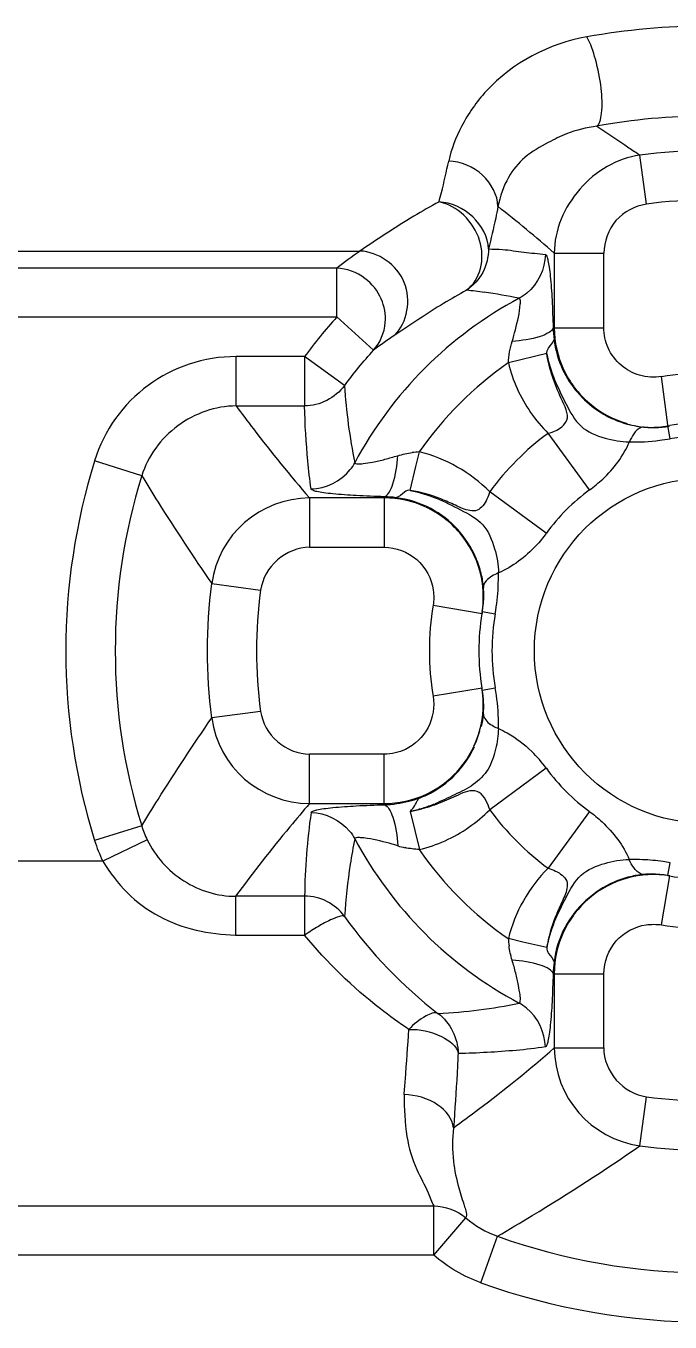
# Model space of a CAD drawing. Header units: millimetres. Extents: x 2634 to 3034, y 1430 to 1883.
# Drawn here: x 2887.05 to 2893.58, y 1543.41 to 1556.55 of the extents above; entities that cross this region are included whole.
import ezdxf

# ---------------------------------------------------------------- set-up
doc = ezdxf.new("R2010")
doc.units = ezdxf.units.MM

msp = doc.modelspace()

# ---------------------------------------------------------------- linework, layer by layer
at = {"color": 7, "linetype": 'Continuous'}
for p, q in [((2893.341, 1554.74), (2893.274, 1555.237)), ((2854.544, 1554.265), (2890.437, 1554.265)), ((2892.407, 1554.244), (2892.908, 1554.244)), ((2892.407, 1554.244), (2892.407, 1553.488)), ((2892.908, 1553.488), (2892.908, 1554.244)), ((2890.202, 1554.092), (2854.371, 1554.092)), ((2890.202, 1553.597), (2890.202, 1554.092)), ((2854.371, 1553.597), (2890.202, 1553.597)), ((2890.202, 1553.597), (2890.575, 1553.261)), ((2892.395, 1553.486), (2892.407, 1553.488)), ((2892.407, 1553.488), (2892.908, 1553.488)), ((2892.331, 1553.227), (2891.941, 1553.132)), ((2889.876, 1553.196), (2889.182, 1553.196)), ((2889.182, 1552.695), (2889.182, 1553.196)), ((2890.28, 1552.901), (2889.876, 1553.196)), ((2889.876, 1553.196), (2889.876, 1552.695)), ((2893.56, 1552.478), (2893.495, 1552.993)), ((2889.182, 1552.695), (2889.876, 1552.695)), ((2893.558, 1552.493), (2893.577, 1552.497)), ((2893.581, 1552.363), (2893.56, 1552.478)), ((2892.764, 1551.844), (2892.345, 1552.418)), ((2891.003, 1552.082), (2891.039, 1552.23)), ((2888.225, 1551.989), (2887.746, 1552.138)), ((2890.947, 1551.84), (2891.003, 1552.082)), ((2890.685, 1551.776), (2890.683, 1551.764)), ((2892.326, 1551.406), (2891.752, 1551.826)), ((2890.683, 1551.764), (2889.926, 1551.764)), ((2889.926, 1551.764), (2889.926, 1551.263)), ((2890.683, 1551.764), (2890.683, 1551.263)), ((2889.926, 1551.263), (2890.683, 1551.263)), ((2888.934, 1550.897), (2889.43, 1550.829)), ((2891.178, 1550.676), (2891.674, 1550.593)), ((2891.677, 1550.613), (2891.674, 1550.593)), ((2891.677, 1550.613), (2891.808, 1550.59)), ((2891.674, 1549.837), (2891.178, 1549.754)), ((2891.677, 1549.817), (2891.674, 1549.837)), ((2891.677, 1549.817), (2891.808, 1549.84)), ((2889.43, 1549.601), (2888.934, 1549.534)), ((2890.683, 1549.168), (2889.926, 1549.168)), ((2889.926, 1548.667), (2889.926, 1549.168)), ((2890.683, 1548.667), (2890.683, 1549.168)), ((2892.326, 1549.024), (2891.752, 1548.604)), ((2889.926, 1548.667), (2890.683, 1548.667)), ((2890.685, 1548.654), (2890.683, 1548.667)), ((2890.945, 1548.587), (2891.039, 1548.201)), ((2892.764, 1548.586), (2892.345, 1548.012)), ((2888.225, 1548.441), (2887.746, 1548.293)), ((2888.28, 1548.3), (2887.829, 1548.082)), ((2887.829, 1548.082), (2779.421, 1548.082)), ((2893.558, 1547.937), (2893.581, 1548.067)), ((2893.495, 1547.438), (2893.577, 1547.934)), ((2893.558, 1547.937), (2893.577, 1547.934)), ((2889.876, 1547.727), (2889.176, 1547.727)), ((2889.176, 1547.727), (2889.176, 1547.333)), ((2889.876, 1547.727), (2889.876, 1547.333)), ((2889.176, 1547.333), (2889.876, 1547.333)), ((2892.089, 1547.262), (2891.941, 1547.298)), ((2892.331, 1547.207), (2892.089, 1547.262)), ((2892.395, 1546.944), (2892.407, 1546.942)), ((2892.407, 1546.942), (2892.908, 1546.942)), ((2892.407, 1546.942), (2892.407, 1546.192)), ((2892.908, 1546.192), (2892.908, 1546.942)), ((2892.407, 1546.192), (2892.908, 1546.192)), ((2893.274, 1545.199), (2893.341, 1545.696)), ((2776.067, 1544.59), (2891.184, 1544.59)), ((2891.184, 1544.092), (2891.184, 1544.59)), ((2891.184, 1544.092), (2891.511, 1544.469)), ((2891.663, 1543.811), (2891.832, 1544.283)), ((2891.184, 1544.092), (2776.067, 1544.091))]:
    msp.add_line(p, q, dxfattribs=at)
msp.add_circle((2893.955, 1550.215), 1.75, dxfattribs=at)
for centre, radius, start, end in [((2893.955, 1550.215), 5.068, 82.2724, 97.7276), ((2883.161, 1543.622), 14.083, 48.9639, 51.974), ((2893.955, 1550.215), 4.567, 82.2724, 97.7276), ((2894.068, 1549.062), 6.344, 124.9096, 127.5445), ((2893.955, 1550.215), 4.047, 118.066, 151.934), ((2890.912, 1548.154), 5.746, 82.1469, 83.9552), ((2890.935, 1548.316), 5.583, 78.4639, 82.1571), ((2893.955, 1550.215), 5.052, 137.9765, 143.8476), ((2893.569, 1553.53), 1.175, 182.1541, 187.8096), ((2894.053, 1548.548), 5.857, 123.843, 126.4211), ((2893.405, 1553.487), 1.007, 186.6751, 204.8046), ((2889.181, 1551.694), 1.502, 89.9787, 162.8166), ((2893.955, 1550.215), 3.545, 124.6297, 145.3703), ((2893.955, 1550.215), 2.815, 80.5833, 99.4167), ((2895.939, 1553.263), 5.671, 183.6631, 191.6387), ((2893.408, 1553.491), 1.511, 214.7658, 225.2692), ((2893.408, 1553.474), 0.997, 246.4567, 279.414), ((2893.955, 1550.215), 2.313, 80.5833, 99.4167), ((2893.955, 1550.215), 2.729, 126.1764, 143.8237), ((2893.955, 1550.215), 2.18, 80.1001, 99.8999), ((2889.905, 1555.264), 3.206, 284.1394, 286.587), ((2891.081, 1551.394), 0.837, 92.917, 97.9287), ((2893.955, 1550.215), 6.5, 162.7961, 197.2039), ((2893.955, 1550.215), 5.999, 162.7961, 197.2039), ((2890.641, 1550.602), 1.175, 82.1746, 87.8462), ((2893.955, 1550.215), 2.018, 126.1765, 143.8236), ((2889.929, 1550.758), 1.005, 90.1755, 172.0971), ((2890.682, 1550.77), 0.994, 65.2456, 89.9424), ((2890.699, 1550.764), 0.994, 13.5356, 23.3738), ((2890.737, 1550.772), 0.956, 5.1254, 13.5676), ((2889.839, 1550.957), 2.001, 357.3689, 1.3266), ((2893.955, 1550.215), 5.068, 172.2724, 187.7276), ((2890.797, 1550.779), 0.895, 359.8191, 5.0332), ((2893.955, 1550.215), 4.567, 172.2724, 187.7276), ((2893.955, 1550.215), 2.815, 170.5833, 189.4167), ((2893.955, 1550.215), 2.313, 170.5833, 189.4167), ((2893.955, 1550.215), 2.18, 170.1001, 189.8999), ((2890.693, 1549.674), 0.994, 334.8276, 9.3985), ((2890.748, 1549.657), 0.945, 347.1391, 354.8721), ((2889.929, 1549.672), 1.005, 187.9029, 269.8249), ((2890.661, 1549.685), 1.036, 318.8064, 334.7355), ((2891.235, 1548.225), 1.352, 36.1936, 45.7683), ((2893.955, 1550.215), 2.018, 216.1764, 233.8235), ((2890.671, 1549.679), 1.025, 291.1508, 297.8954), ((2890.64, 1549.839), 1.185, 272.1781, 284.2582), ((2890.629, 1549.879), 1.227, 284.2601, 289.5998), ((2890.547, 1550.325), 1.783, 282.9771, 287.1419), ((2890.579, 1550.224), 1.677, 287.132, 291.6634), ((2896.4, 1547.65), 6.525, 171.8444, 179.3214), ((2890.748, 1549.842), 1.27, 278.8927, 284.4798), ((2890.679, 1549.668), 1.511, 304.7674, 315.2686), ((2893.955, 1550.215), 2.729, 216.1763, 233.8237), ((2889.188, 1548.737), 1.008, 197.072, 205.6794), ((2889.192, 1548.741), 1.513, 197.2198, 205.8044), ((2895.869, 1547.192), 5.597, 168.4695, 171.1613), ((2893.955, 1550.215), 4.047, 208.0659, 241.934), ((2891.113, 1549.221), 1.025, 253.4174, 257.707), ((2893.955, 1550.215), 3.545, 214.6297, 235.3703), ((2893.218, 1546.023), 2.077, 87.6606, 91.387), ((2895.964, 1547.178), 5.693, 171.1671, 176.5246), ((2893.408, 1546.956), 0.997, 103.5363, 113.3592), ((2893.399, 1546.996), 0.956, 95.1412, 103.572), ((2893.395, 1547.033), 0.919, 90.1541, 95.104), ((2893.955, 1550.215), 2.313, 260.5833, 279.4167), ((2889.876, 1547.225), 0.503, 36.4272, 90.0487), ((2894.104, 1550.258), 4.701, 215.5821, 232.3104), ((2893.955, 1550.215), 2.815, 260.5833, 279.4167), ((2893.412, 1546.942), 1.005, 155.0697, 179.9584), ((2892.777, 1547.341), 0.837, 182.917, 187.9287), ((2888.907, 1546.165), 3.206, 14.1394, 16.587), ((2893.569, 1546.9), 1.175, 172.1732, 177.8462), ((2890.921, 1552.194), 5.664, 273.1256, 281.5122), ((2893.412, 1546.195), 1.005, 180.1754, 262.0861), ((2893.955, 1550.215), 4.561, 262.2613, 277.7387), ((2893.955, 1550.215), 5.062, 262.2613, 277.7387), ((2893.955, 1550.215), 6.301, 250.3052, 289.6948), ((2893.955, 1550.215), 6.802, 250.3052, 289.6948)]:
    msp.add_arc(centre, radius, start, end, dxfattribs=at)
for points, knots in [([(2895.175, 1556.435), (2894.773, 1556.507), (2893.955, 1556.585), (2893.138, 1556.506), (2892.736, 1556.435)], [0, 0, 0, 0, 0.499894, 1, 1, 1, 1]), ([(2892.736, 1556.435), (2892.356, 1556.369), (2891.839, 1556.098), (2891.463, 1555.554), (2891.362, 1555.298), (2891.336, 1555.176)], [0, 0, 0, 0, 0.586974, 0.809788, 1, 1, 1, 1]), ([(2892.839, 1555.531), (2892.854, 1555.54), (2892.876, 1555.586), (2892.896, 1555.713), (2892.889, 1555.931), (2892.833, 1556.19), (2892.777, 1556.365), (2892.736, 1556.435)], [0, 0, 0, 0, 0.055769, 0.148673, 0.419274, 0.739449, 1, 1, 1, 1]), ([(2892.839, 1555.531), (2892.734, 1555.514), (2892.562, 1555.475), (2892.323, 1555.353), (2892.104, 1555.231), (2891.918, 1555.004), (2891.857, 1554.818), (2891.836, 1554.715)], [0, 0, 0, 0, 0.230178, 0.378315, 0.582168, 0.771551, 1, 1, 1, 1]), ([(2892.839, 1555.531), (2892.948, 1555.459), (2893.092, 1555.36), (2893.237, 1555.262), (2893.274, 1555.237)], [0, 0, 0, 0, 0.744386, 1, 1, 1, 1]), ([(2893.274, 1555.237), (2893.043, 1555.205), (2892.607, 1554.944), (2892.407, 1554.477), (2892.407, 1554.244)], [0, 0, 0, 0, 0.499889, 1, 1, 1, 1]), ([(2891.238, 1554.763), (2891.246, 1554.794), (2891.282, 1554.931), (2891.313, 1555.07), (2891.336, 1555.176)], [0, 0, 0, 0, 0.230403, 1, 1, 1, 1]), ([(2891.836, 1554.715), (2891.832, 1554.833), (2891.705, 1555.072), (2891.46, 1555.172), (2891.336, 1555.176)], [0, 0, 0, 0, 0.486401, 1, 1, 1, 1]), ([(2891.238, 1554.763), (2891.152, 1554.716), (2890.878, 1554.561), (2890.617, 1554.386), (2890.437, 1554.265)], [0, 0, 0, 0, 0.311782, 1, 1, 1, 1]), ([(2891.517, 1553.869), (2891.587, 1553.919), (2891.687, 1554.091), (2891.673, 1554.386), (2891.51, 1554.64), (2891.331, 1554.746), (2891.238, 1554.763)], [0, 0, 0, 0, 0.229382, 0.482551, 0.748167, 1, 1, 1, 1]), ([(2891.739, 1554.286), (2891.736, 1554.407), (2891.604, 1554.647), (2891.362, 1554.756), (2891.238, 1554.763)], [0, 0, 0, 0, 0.491491, 1, 1, 1, 1]), ([(2891.836, 1554.715), (2891.829, 1554.676), (2891.799, 1554.533), (2891.766, 1554.39), (2891.739, 1554.286)], [0, 0, 0, 0, 0.269686, 1, 1, 1, 1]), ([(2893.341, 1554.74), (2893.226, 1554.721), (2892.995, 1554.606), (2892.911, 1554.361), (2892.908, 1554.244)], [0, 0, 0, 0, 0.499988, 1, 1, 1, 1]), ([(2890.791, 1553.413), (2890.917, 1553.542), (2891, 1553.998), (2890.621, 1554.257), (2890.437, 1554.265)], [0, 0, 0, 0, 0.495457, 1, 1, 1, 1]), ([(2891.739, 1554.286), (2891.739, 1554.205), (2891.702, 1554.038), (2891.584, 1553.914), (2891.517, 1553.869)], [0, 0, 0, 0, 0.500876, 1, 1, 1, 1]), ([(2891.739, 1554.286), (2891.787, 1554.284), (2891.908, 1554.284), (2892.099, 1554.25), (2892.244, 1554.24), (2892.316, 1554.229)], [0, 0, 0, 0, 0.248733, 0.624609, 1, 1, 1, 1]), ([(2892.316, 1554.229), (2892.323, 1554.228), (2892.334, 1554.204), (2892.345, 1554.163), (2892.357, 1554.093), (2892.372, 1553.962), (2892.386, 1553.756), (2892.392, 1553.581), (2892.395, 1553.486)], [0, 0, 0, 0, 0.02795, 0.087826, 0.180429, 0.303033, 0.620116, 1, 1, 1, 1]), ([(2890.575, 1553.261), (2890.643, 1553.337), (2890.718, 1553.519), (2890.669, 1553.795), (2890.494, 1554.017), (2890.303, 1554.087), (2890.202, 1554.092)], [0, 0, 0, 0, 0.271996, 0.488752, 0.727158, 1, 1, 1, 1]), ([(2891.517, 1553.869), (2891.438, 1553.825), (2891.19, 1553.683), (2890.953, 1553.522), (2890.791, 1553.413)], [0, 0, 0, 0, 0.314495, 1, 1, 1, 1]), ([(2892.062, 1553.727), (2892.063, 1553.742), (2892.066, 1553.758), (2892.057, 1553.787), (2892.051, 1553.786)], [0, 0, 0, 0, 0.713964, 1, 1, 1, 1]), ([(2891.98, 1553.35), (2891.991, 1553.389), (2892.025, 1553.513), (2892.055, 1553.639), (2892.062, 1553.727)], [0, 0, 0, 0, 0.313643, 1, 1, 1, 1]), ([(2892.395, 1553.486), (2892.389, 1553.467), (2892.343, 1553.429), (2892.207, 1553.375), (2892.075, 1553.357), (2891.98, 1553.35)], [0, 0, 0, 0, 0.134695, 0.359063, 1, 1, 1, 1]), ([(2892.331, 1553.223), (2892.329, 1553.244), (2892.352, 1553.299), (2892.399, 1553.336), (2892.405, 1553.37)], [0, 0, 0, 0, 0.369378, 1, 1, 1, 1]), ([(2892.345, 1552.418), (2892.419, 1552.438), (2892.6, 1552.531), (2892.468, 1552.783), (2892.384, 1552.988), (2892.343, 1553.147), (2892.331, 1553.227)], [0, 0, 0, 0, 0.24532, 0.48804, 0.743267, 1, 1, 1, 1]), ([(2892.331, 1553.223), (2892.349, 1553.134), (2892.403, 1552.957), (2892.526, 1552.717), (2892.655, 1552.466), (2892.834, 1552.394), (2892.921, 1552.37)], [0, 0, 0, 0, 0.25282, 0.502379, 0.751662, 1, 1, 1, 1]), ([(2893.495, 1552.993), (2893.421, 1552.983), (2893.271, 1552.99), (2893.139, 1553.062), (2893.086, 1553.107)], [0, 0, 0, 0, 0.516332, 1, 1, 1, 1]), ([(2892.491, 1553.065), (2892.568, 1552.899), (2892.739, 1552.703), (2892.953, 1552.585), (2893.01, 1552.56)], [0, 0, 0, 0, 0.747008, 1, 1, 1, 1]), ([(2889.182, 1552.695), (2888.974, 1552.695), (2888.551, 1552.548), (2888.286, 1552.188), (2888.225, 1551.989)], [0, 0, 0, 0, 0.499985, 1, 1, 1, 1]), ([(2889.182, 1552.695), (2889.239, 1552.617), (2889.478, 1552.299), (2889.729, 1551.99), (2889.926, 1551.764)], [0, 0, 0, 0, 0.244202, 1, 1, 1, 1]), ([(2893.313, 1552.482), (2893.305, 1552.482), (2893.263, 1552.475), (2893.231, 1552.44), (2893.212, 1552.413)], [0, 0, 0, 0, 0.204422, 1, 1, 1, 1]), ([(2893.313, 1552.482), (2893.333, 1552.48), (2893.414, 1552.476), (2893.496, 1552.483), (2893.558, 1552.493)], [0, 0, 0, 0, 0.237104, 1, 1, 1, 1]), ([(2892.764, 1551.844), (2892.81, 1551.879), (2892.975, 1552.012), (2893.108, 1552.189), (2893.168, 1552.331)], [0, 0, 0, 0, 0.271372, 1, 1, 1, 1]), ([(2893.168, 1552.331), (2893.27, 1552.329), (2893.409, 1552.336), (2893.546, 1552.357), (2893.581, 1552.363)], [0, 0, 0, 0, 0.741871, 1, 1, 1, 1]), ([(2890.685, 1551.776), (2890.704, 1551.781), (2890.741, 1551.826), (2890.796, 1551.963), (2890.814, 1552.095), (2890.821, 1552.191)], [0, 0, 0, 0, 0.132618, 0.354857, 1, 1, 1, 1]), ([(2890.384, 1552.119), (2890.384, 1552.111), (2890.426, 1552.105), (2890.476, 1552.112), (2890.577, 1552.127), (2890.648, 1552.144), (2890.689, 1552.155)], [0, 0, 0, 0, 0.076678, 0.27828, 0.593114, 1, 1, 1, 1]), ([(2888.225, 1551.989), (2888.279, 1551.9), (2888.507, 1551.53), (2888.746, 1551.167), (2888.934, 1550.897)], [0, 0, 0, 0, 0.241147, 1, 1, 1, 1]), ([(2890.685, 1551.776), (2890.589, 1551.778), (2890.415, 1551.785), (2890.209, 1551.799), (2890.077, 1551.814), (2890.007, 1551.825), (2889.967, 1551.836), (2889.942, 1551.848), (2889.941, 1551.855)], [0, 0, 0, 0, 0.379962, 0.697198, 0.819847, 0.912443, 0.97219, 1, 1, 1, 1]), ([(2890.947, 1551.84), (2890.927, 1551.845), (2890.872, 1551.816), (2890.835, 1551.771), (2890.801, 1551.766)], [0, 0, 0, 0, 0.369107, 1, 1, 1, 1]), ([(2890.947, 1551.839), (2891.037, 1551.821), (2891.213, 1551.767), (2891.455, 1551.645), (2891.704, 1551.514), (2891.777, 1551.336), (2891.802, 1551.249)], [0, 0, 0, 0, 0.252899, 0.502381, 0.751787, 1, 1, 1, 1]), ([(2891.551, 1551.635), (2891.5, 1551.643), (2891.403, 1551.691), (2891.209, 1551.776), (2891.053, 1551.826), (2890.947, 1551.839)], [0, 0, 0, 0, 0.24516, 0.495986, 1, 1, 1, 1]), ([(2891.752, 1551.826), (2891.746, 1551.8), (2891.726, 1551.751), (2891.687, 1551.685), (2891.628, 1551.63), (2891.575, 1551.631), (2891.551, 1551.635)], [0, 0, 0, 0, 0.259508, 0.519233, 0.758936, 1, 1, 1, 1]), ([(2892.326, 1551.406), (2892.294, 1551.362), (2892.159, 1551.199), (2891.984, 1551.065), (2891.84, 1551.003)], [0, 0, 0, 0, 0.25945, 1, 1, 1, 1]), ([(2889.926, 1551.263), (2889.81, 1551.263), (2889.573, 1551.166), (2889.446, 1550.945), (2889.43, 1550.829)], [0, 0, 0, 0, 0.500217, 1, 1, 1, 1]), ([(2890.683, 1551.263), (2890.8, 1551.263), (2891.043, 1551.174), (2891.163, 1550.945), (2891.18, 1550.829)], [0, 0, 0, 0, 0.49993, 1, 1, 1, 1]), ([(2891.839, 1551.003), (2891.817, 1550.994), (2891.756, 1550.964), (2891.687, 1550.905), (2891.688, 1550.857)], [0, 0, 0, 0, 0.336768, 1, 1, 1, 1]), ([(2891.84, 1549.427), (2891.841, 1549.46), (2891.841, 1549.599), (2891.826, 1549.737), (2891.808, 1549.84)], [0, 0, 0, 0, 0.242885, 1, 1, 1, 1]), ([(2891.178, 1549.754), (2891.195, 1549.649), (2891.161, 1549.421), (2890.994, 1549.262), (2890.898, 1549.216)], [0, 0, 0, 0, 0.500241, 1, 1, 1, 1]), ([(2889.43, 1549.601), (2889.446, 1549.485), (2889.573, 1549.264), (2889.81, 1549.168), (2889.926, 1549.168)], [0, 0, 0, 0, 0.500218, 1, 1, 1, 1]), ([(2891.688, 1549.573), (2891.688, 1549.562), (2891.702, 1549.508), (2891.752, 1549.473), (2891.79, 1549.451)], [0, 0, 0, 0, 0.191821, 1, 1, 1, 1]), ([(2888.225, 1548.441), (2888.279, 1548.53), (2888.507, 1548.9), (2888.746, 1549.263), (2888.934, 1549.534)], [0, 0, 0, 0, 0.241133, 1, 1, 1, 1]), ([(2891.84, 1549.427), (2891.87, 1549.414), (2891.993, 1549.353), (2892.103, 1549.267), (2892.178, 1549.194)], [0, 0, 0, 0, 0.239491, 1, 1, 1, 1]), ([(2891.812, 1549.218), (2891.795, 1549.148), (2891.751, 1549.007), (2891.592, 1548.849), (2891.395, 1548.756), (2891.265, 1548.692), (2891.198, 1548.665)], [0, 0, 0, 0, 0.249565, 0.499392, 0.748465, 1, 1, 1, 1]), ([(2891.752, 1548.604), (2891.743, 1548.638), (2891.715, 1548.7), (2891.657, 1548.792), (2891.547, 1548.803), (2891.454, 1548.764), (2891.361, 1548.721), (2891.233, 1548.665), (2891.134, 1548.63), (2891.066, 1548.613)], [0, 0, 0, 0, 0.128127, 0.252001, 0.368711, 0.49176, 0.617723, 0.744671, 1, 1, 1, 1]), ([(2889.926, 1548.667), (2889.859, 1548.589), (2889.599, 1548.284), (2889.352, 1547.967), (2889.176, 1547.727)], [0, 0, 0, 0, 0.256515, 1, 1, 1, 1]), ([(2889.941, 1548.576), (2889.942, 1548.583), (2889.967, 1548.594), (2890.007, 1548.605), (2890.077, 1548.617), (2890.209, 1548.632), (2890.415, 1548.646), (2890.589, 1548.652), (2890.685, 1548.654)], [0, 0, 0, 0, 0.027954, 0.087838, 0.180445, 0.303047, 0.620121, 1, 1, 1, 1]), ([(2890.685, 1548.654), (2890.705, 1548.648), (2890.74, 1548.605), (2890.795, 1548.468), (2890.814, 1548.337), (2890.821, 1548.239)], [0, 0, 0, 0, 0.139473, 0.341197, 1, 1, 1, 1]), ([(2890.948, 1548.588), (2890.965, 1548.606), (2890.994, 1548.639), (2891.009, 1548.679), (2891.017, 1548.694)], [0, 0, 0, 0, 0.595767, 1, 1, 1, 1]), ([(2892.764, 1548.586), (2892.809, 1548.554), (2892.971, 1548.418), (2893.106, 1548.244), (2893.167, 1548.099)], [0, 0, 0, 0, 0.25941, 1, 1, 1, 1]), ([(2888.28, 1548.3), (2888.361, 1548.132), (2888.62, 1547.842), (2888.993, 1547.727), (2889.176, 1547.727)], [0, 0, 0, 0, 0.505009, 1, 1, 1, 1]), ([(2890.443, 1548.321), (2890.429, 1548.322), (2890.412, 1548.325), (2890.384, 1548.317), (2890.384, 1548.311)], [0, 0, 0, 0, 0.713964, 1, 1, 1, 1]), ([(2890.821, 1548.239), (2890.782, 1548.251), (2890.658, 1548.285), (2890.532, 1548.315), (2890.443, 1548.321)], [0, 0, 0, 0, 0.313643, 1, 1, 1, 1]), ([(2893.581, 1548.067), (2893.557, 1548.072), (2893.465, 1548.086), (2893.371, 1548.095), (2893.302, 1548.098)], [0, 0, 0, 0, 0.258424, 1, 1, 1, 1]), ([(2887.829, 1548.082), (2887.9, 1547.968), (2888.063, 1547.751), (2888.498, 1547.426), (2888.909, 1547.343), (2889.176, 1547.333)], [0, 0, 0, 0, 0.251158, 0.50154, 1, 1, 1, 1]), ([(2892.331, 1547.207), (2892.35, 1547.296), (2892.403, 1547.473), (2892.524, 1547.714), (2892.656, 1547.963), (2892.833, 1548.036), (2892.92, 1548.061)], [0, 0, 0, 0, 0.252908, 0.502324, 0.751849, 1, 1, 1, 1]), ([(2892.345, 1548.012), (2892.37, 1548.005), (2892.421, 1547.985), (2892.487, 1547.945), (2892.542, 1547.885), (2892.539, 1547.831), (2892.535, 1547.807)], [0, 0, 0, 0, 0.259671, 0.519219, 0.758587, 1, 1, 1, 1]), ([(2893.313, 1547.948), (2893.305, 1547.948), (2893.262, 1547.956), (2893.232, 1547.991), (2893.212, 1548.018)], [0, 0, 0, 0, 0.200131, 1, 1, 1, 1]), ([(2892.535, 1547.807), (2892.526, 1547.756), (2892.478, 1547.66), (2892.394, 1547.467), (2892.344, 1547.312), (2892.331, 1547.207)], [0, 0, 0, 0, 0.245452, 0.496209, 1, 1, 1, 1]), ([(2890.281, 1547.523), (2890.267, 1547.533), (2890.21, 1547.518), (2890.127, 1547.485), (2890.006, 1547.419), (2889.921, 1547.365), (2889.876, 1547.333)], [0, 0, 0, 0, 0.111508, 0.330235, 0.635549, 1, 1, 1, 1]), ([(2892.908, 1546.942), (2892.912, 1547.061), (2892.997, 1547.302), (2893.224, 1547.421), (2893.337, 1547.438)], [0, 0, 0, 0, 0.509378, 1, 1, 1, 1]), ([(2890.931, 1546.379), (2890.833, 1546.445), (2890.448, 1546.723), (2890.102, 1547.057), (2889.876, 1547.333)], [0, 0, 0, 0, 0.248128, 1, 1, 1, 1]), ([(2892.331, 1547.207), (2892.326, 1547.187), (2892.355, 1547.131), (2892.399, 1547.095), (2892.405, 1547.06)], [0, 0, 0, 0, 0.368647, 1, 1, 1, 1]), ([(2892.395, 1546.944), (2892.389, 1546.963), (2892.344, 1547.001), (2892.208, 1547.055), (2892.076, 1547.073), (2891.98, 1547.08)], [0, 0, 0, 0, 0.132618, 0.354857, 1, 1, 1, 1]), ([(2892.051, 1546.644), (2892.059, 1546.643), (2892.066, 1546.686), (2892.058, 1546.735), (2892.043, 1546.836), (2892.026, 1546.907), (2892.016, 1546.948)], [0, 0, 0, 0, 0.076678, 0.27828, 0.593114, 1, 1, 1, 1]), ([(2892.395, 1546.944), (2892.392, 1546.849), (2892.386, 1546.674), (2892.372, 1546.468), (2892.357, 1546.337), (2892.345, 1546.267), (2892.334, 1546.226), (2892.323, 1546.202), (2892.316, 1546.201)], [0, 0, 0, 0, 0.379962, 0.697198, 0.819847, 0.912443, 0.97219, 1, 1, 1, 1]), ([(2891.23, 1546.539), (2891.193, 1546.558), (2891.065, 1546.501), (2890.984, 1546.431), (2890.931, 1546.379)], [0, 0, 0, 0, 0.359868, 1, 1, 1, 1]), ([(2890.884, 1545.718), (2890.888, 1545.77), (2890.907, 1545.99), (2890.922, 1546.21), (2890.931, 1546.379)], [0, 0, 0, 0, 0.23423, 1, 1, 1, 1]), ([(2890.931, 1546.379), (2891.044, 1546.381), (2891.229, 1546.344), (2891.421, 1546.214), (2891.432, 1546.135)], [0, 0, 0, 0, 0.5875, 1, 1, 1, 1]), ([(2891.385, 1545.381), (2891.47, 1545.443), (2891.82, 1545.702), (2892.159, 1545.975), (2892.407, 1546.192)], [0, 0, 0, 0, 0.243806, 1, 1, 1, 1]), ([(2891.432, 1546.135), (2891.428, 1546.068), (2891.416, 1545.817), (2891.399, 1545.565), (2891.385, 1545.381)], [0, 0, 0, 0, 0.265252, 1, 1, 1, 1]), ([(2892.908, 1546.192), (2892.908, 1546.075), (2893.004, 1545.838), (2893.226, 1545.711), (2893.341, 1545.696)], [0, 0, 0, 0, 0.500217, 1, 1, 1, 1]), ([(2890.884, 1545.718), (2890.886, 1545.576), (2890.891, 1545.316), (2890.991, 1544.981), (2891.117, 1544.762), (2891.162, 1544.633), (2891.184, 1544.59)], [0, 0, 0, 0, 0.36119, 0.656379, 0.877222, 1, 1, 1, 1]), ([(2891.385, 1545.381), (2891.376, 1545.474), (2891.219, 1545.662), (2891.003, 1545.713), (2890.884, 1545.718)], [0, 0, 0, 0, 0.437946, 1, 1, 1, 1]), ([(2891.385, 1545.381), (2891.371, 1545.268), (2891.371, 1545.062), (2891.429, 1544.793), (2891.487, 1544.614), (2891.524, 1544.505), (2891.511, 1544.469)], [0, 0, 0, 0, 0.368371, 0.661942, 0.877238, 1, 1, 1, 1]), ([(2891.832, 1544.283), (2891.95, 1544.352), (2892.439, 1544.643), (2892.918, 1544.952), (2893.274, 1545.199)], [0, 0, 0, 0, 0.239375, 1, 1, 1, 1])]:
    msp.add_open_spline(points, degree=3, knots=knots, dxfattribs=at)
for points in [[(2895.072, 1555.531), (2894.34, 1555.665), (2893.571, 1555.665), (2892.839, 1555.531)], [(2892.316, 1554.229), (2892.316, 1554.085), (2892.239, 1553.931), (2892.129, 1553.839)], [(2892.129, 1553.839), (2892.105, 1553.819), (2892.079, 1553.801), (2892.051, 1553.786)], [(2892.407, 1553.488), (2892.407, 1553.343), (2892.44, 1553.196), (2892.501, 1553.065)], [(2892.952, 1553.285), (2892.924, 1553.348), (2892.91, 1553.419), (2892.908, 1553.488)], [(2891.941, 1553.132), (2891.945, 1553.206), (2891.959, 1553.279), (2891.98, 1553.35)], [(2890.28, 1552.9), (2890.372, 1553.026), (2890.471, 1553.146), (2890.575, 1553.261)], [(2893.086, 1553.107), (2893.029, 1553.155), (2892.982, 1553.217), (2892.952, 1553.285)], [(2891.941, 1553.132), (2891.984, 1552.954), (2892.062, 1552.781), (2892.167, 1552.63)], [(2892.501, 1553.065), (2892.561, 1552.934), (2892.653, 1552.815), (2892.762, 1552.722)], [(2890.279, 1552.901), (2890.19, 1552.779), (2890.027, 1552.695), (2889.876, 1552.695)], [(2889.908, 1552.136), (2889.892, 1552.322), (2889.878, 1552.508), (2889.876, 1552.695)], [(2892.762, 1552.722), (2892.872, 1552.629), (2893.005, 1552.558), (2893.144, 1552.519)], [(2893.122, 1552.519), (2893.184, 1552.501), (2893.248, 1552.488), (2893.313, 1552.482)], [(2892.921, 1552.37), (2893.001, 1552.348), (2893.084, 1552.333), (2893.168, 1552.331)], [(2893.212, 1552.413), (2893.194, 1552.388), (2893.18, 1552.36), (2893.168, 1552.331)], [(2890.821, 1552.191), (2890.868, 1552.205), (2890.917, 1552.216), (2890.966, 1552.223)], [(2891.752, 1551.826), (2891.56, 1552.02), (2891.304, 1552.165), (2891.039, 1552.23)], [(2889.941, 1551.855), (2889.928, 1551.948), (2889.916, 1552.042), (2889.908, 1552.136)], [(2889.941, 1551.855), (2890.089, 1551.855), (2890.245, 1551.936), (2890.338, 1552.05)], [(2890.338, 1552.05), (2890.356, 1552.071), (2890.371, 1552.095), (2890.384, 1552.119)], [(2891.155, 1551.655), (2891.046, 1551.713), (2890.924, 1551.751), (2890.801, 1551.766)], [(2891.448, 1551.409), (2891.355, 1551.519), (2891.235, 1551.61), (2891.104, 1551.67)], [(2891.428, 1551.443), (2891.35, 1551.528), (2891.257, 1551.601), (2891.155, 1551.655)], [(2891.612, 1551.158), (2891.567, 1551.262), (2891.503, 1551.359), (2891.428, 1551.443)], [(2891.651, 1551.026), (2891.613, 1551.165), (2891.542, 1551.299), (2891.448, 1551.409)], [(2891.802, 1551.249), (2891.825, 1551.17), (2891.841, 1551.086), (2891.84, 1551.003)], [(2891.674, 1550.593), (2891.698, 1550.736), (2891.689, 1550.887), (2891.651, 1551.026)], [(2891.808, 1550.59), (2891.823, 1550.681), (2891.834, 1550.773), (2891.838, 1550.865)], [(2891.18, 1550.829), (2891.187, 1550.778), (2891.186, 1550.726), (2891.178, 1550.676)], [(2891.677, 1550.613), (2891.687, 1550.667), (2891.692, 1550.721), (2891.692, 1550.776)], [(2891.688, 1549.573), (2891.696, 1549.654), (2891.691, 1549.737), (2891.677, 1549.817)], [(2891.79, 1549.451), (2891.806, 1549.442), (2891.823, 1549.434), (2891.84, 1549.427)], [(2891.84, 1549.427), (2891.839, 1549.357), (2891.828, 1549.287), (2891.812, 1549.218)], [(2891.45, 1549.023), (2891.543, 1549.133), (2891.613, 1549.266), (2891.651, 1549.405)], [(2890.898, 1549.216), (2890.831, 1549.185), (2890.756, 1549.168), (2890.683, 1549.168)], [(2891.106, 1548.76), (2891.237, 1548.821), (2891.357, 1548.913), (2891.45, 1549.023)], [(2891.151, 1548.773), (2891.26, 1548.831), (2891.36, 1548.91), (2891.441, 1549.002)], [(2890.683, 1548.667), (2890.827, 1548.667), (2890.975, 1548.7), (2891.106, 1548.76)], [(2891.017, 1548.694), (2891.023, 1548.705), (2891.031, 1548.716), (2891.041, 1548.723)], [(2889.941, 1548.576), (2890.086, 1548.576), (2890.238, 1548.497), (2890.332, 1548.387)], [(2890.332, 1548.387), (2890.352, 1548.364), (2890.37, 1548.338), (2890.384, 1548.311)], [(2891.039, 1548.201), (2891.217, 1548.244), (2891.39, 1548.322), (2891.541, 1548.426)], [(2891.039, 1548.201), (2890.99, 1548.203), (2890.942, 1548.21), (2890.895, 1548.22)], [(2892.92, 1548.061), (2893, 1548.084), (2893.084, 1548.101), (2893.167, 1548.099)], [(2893.212, 1548.018), (2893.194, 1548.043), (2893.179, 1548.071), (2893.167, 1548.099)], [(2892.345, 1548.012), (2892.15, 1547.82), (2892.005, 1547.564), (2891.941, 1547.298)], [(2893.013, 1547.871), (2892.806, 1547.782), (2892.622, 1547.613), (2892.516, 1547.415)], [(2893.144, 1547.911), (2893.005, 1547.873), (2892.872, 1547.802), (2892.763, 1547.709)], [(2893.577, 1547.934), (2893.434, 1547.957), (2893.283, 1547.949), (2893.144, 1547.911)], [(2893.558, 1547.937), (2893.503, 1547.946), (2893.448, 1547.952), (2893.392, 1547.952)], [(2892.763, 1547.709), (2892.653, 1547.616), (2892.561, 1547.496), (2892.501, 1547.366)], [(2893.337, 1547.438), (2893.389, 1547.445), (2893.443, 1547.445), (2893.495, 1547.438)], [(2892.516, 1547.415), (2892.457, 1547.306), (2892.419, 1547.183), (2892.405, 1547.06)], [(2891.98, 1547.08), (2891.965, 1547.128), (2891.955, 1547.176), (2891.948, 1547.225)], [(2891.23, 1546.539), (2891.35, 1546.449), (2891.432, 1546.286), (2891.432, 1546.135)], [(2892.125, 1546.595), (2892.102, 1546.614), (2892.077, 1546.63), (2892.051, 1546.644)], [(2892.316, 1546.201), (2892.316, 1546.347), (2892.238, 1546.503), (2892.125, 1546.595)], [(2892.019, 1546.166), (2891.824, 1546.15), (2891.628, 1546.136), (2891.432, 1546.135)], [(2892.316, 1546.201), (2892.218, 1546.187), (2892.119, 1546.174), (2892.019, 1546.166)], [(2891.184, 1544.59), (2891.3, 1544.59), (2891.423, 1544.545), (2891.511, 1544.469)], [(2891.511, 1544.469), (2891.605, 1544.388), (2891.715, 1544.324), (2891.832, 1544.283)], [(2891.663, 1543.811), (2891.489, 1543.874), (2891.324, 1543.97), (2891.184, 1544.092)]]:
    msp.add_open_spline(points, degree=3, dxfattribs=at)

doc.saveas('drawing.dxf')
